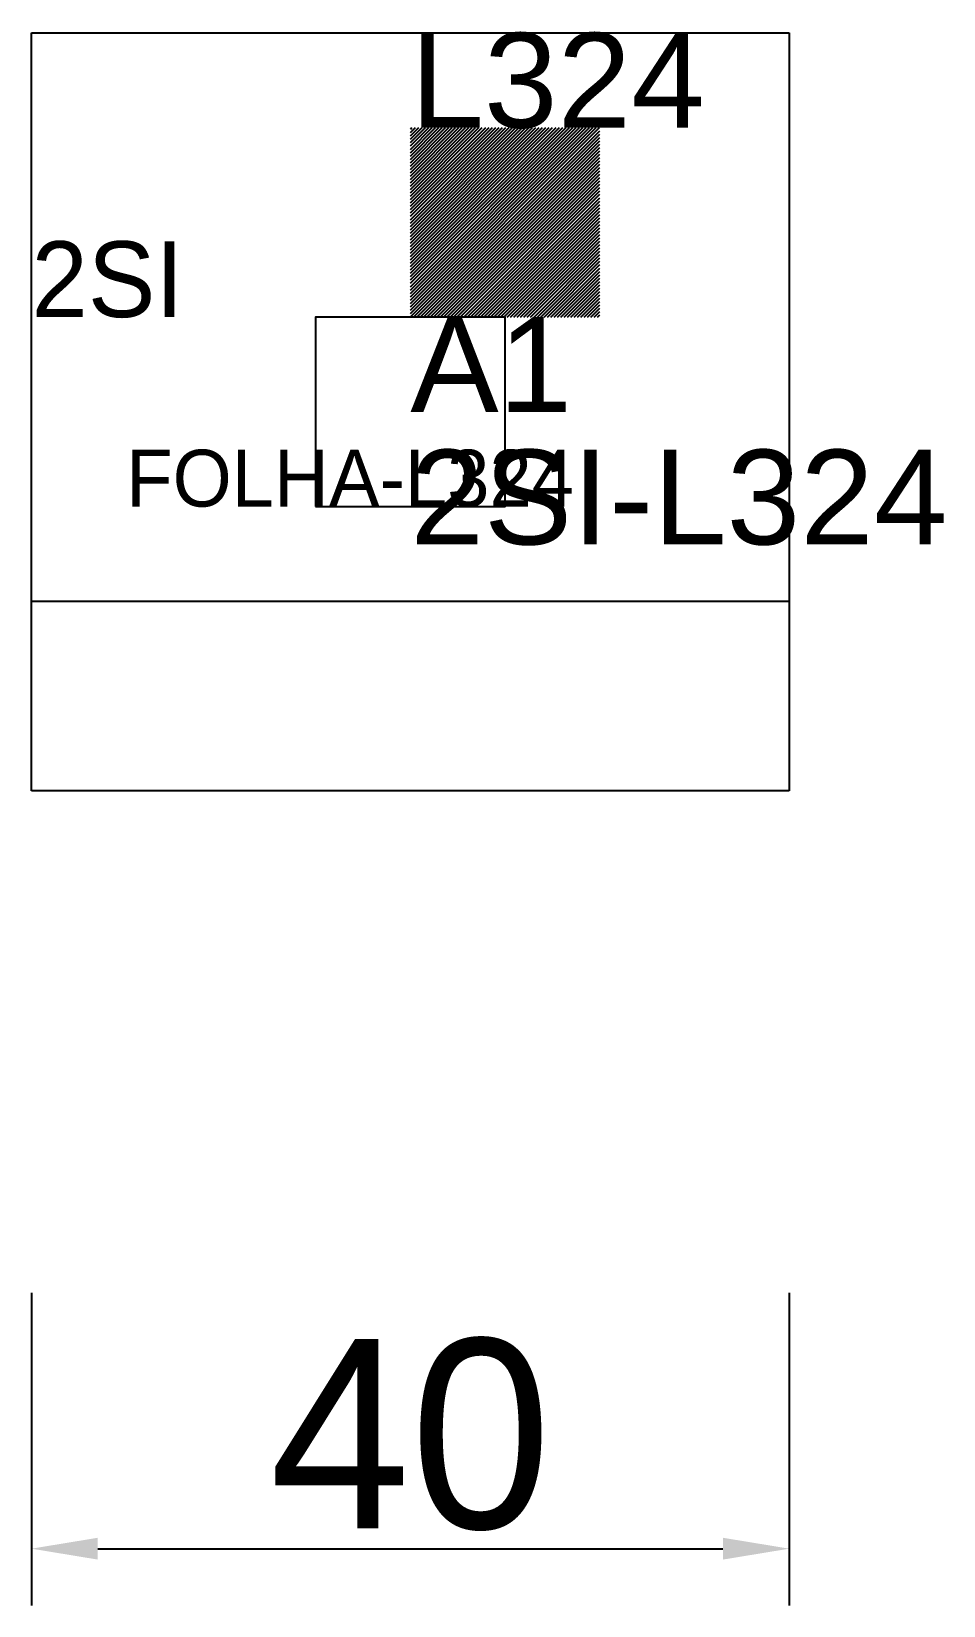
# Model space of a CAD drawing. Header units: metres. Extents: x 222.2 to 270.3, y 118.5 to 201.6.
import ezdxf

# ---------------------------------------------------------------- set-up
doc = ezdxf.new("R2010")
doc.units = ezdxf.units.M
for name, color, linetype in [('3', 3, 'CONTINUOUS'), ('AUX00', 7, 'CONTINUOUS'), ('COTA', 241, 'CONTINUOUS'), ('FOLHA', 255, 'CONTINUOUS'), ('Hachura', 251, 'CONTINUOUS'), ('NOMENCLATURA', 7, 'CONTINUOUS'), ('Nível', 160, 'CONTINUOUS'), ('Painéis', 200, 'CONTINUOUS'), ('Pilares', 5, 'CONTINUOUS'), ('REAPROVEITAMENTO', 251, 'CONTINUOUS'), ('SARR_2.2x7', 40, 'CONTINUOUS')]:
    doc.layers.add(name, color=color, linetype=linetype)
doc.styles.add('ARIAL', font='Arial.ttf')
doc.styles.add('STR_STANDARD', font='arial.ttf')
doc.dimstyles.new('EZ DXF', dxfattribs={"dimtxt": 10, "dimasz": 3.5, "dimexe": 3, "dimexo": 1.5, "dimgap": 1, "dimtad": 1, "dimdec": 1, "dimdsep": 46, "dimcen": 2.5, "dimazin": 3, "dimtfac": 1, "dimtmove": 0, "dimatfit": 3})

msp = doc.modelspace()

# ---------------------------------------------------------------- hatches: boundary and pattern name
at = {"layer": 'Hachura'}
h = msp.add_hatch(dxfattribs=at)
h.set_pattern_fill('ANSI31', scale=50)
h.paths.add_polyline_path([(222.2, 201.5), (262.2, 201.5), (262.2, 161.5), (222.2, 161.5)])
h = msp.add_hatch(dxfattribs=at)
h.set_pattern_fill('ANSI31', scale=50)
h.paths.add_polyline_path([(222.2, 201.5), (262.2, 201.5), (262.2, 161.5), (222.2, 161.5)])
at = {"layer": 'Reaproveitamento'}
h = msp.add_hatch(dxfattribs=at)
h.set_pattern_fill('SOLID')
h.paths.add_polyline_path([(242.2, 186.5), (252.2, 186.5), (252.2, 196.5), (242.2, 196.5)])
h = msp.add_hatch(dxfattribs=at)
h.set_pattern_fill('SOLID')
h.paths.add_polyline_path([(242.2, 186.5), (252.2, 186.5), (252.2, 196.5), (242.2, 196.5)])

# ---------------------------------------------------------------- linework, layer by layer
at = {"layer": 'Painéis', "color": 200}
for p, q in [((222.2, 201.5), (262.2, 201.5)), ((222.2, 161.5), (222.2, 201.5)), ((222.2, 201.5), (262.2, 201.5)), ((222.2, 161.5), (222.2, 201.5)), ((262.2, 201.5), (262.2, 161.5)), ((262.2, 201.5), (262.2, 161.5)), ((262.2, 161.5), (222.2, 161.5)), ((262.2, 161.5), (222.2, 161.5))]:
    msp.add_line(p, q, dxfattribs=at)
at = {"layer": 'Pilares'}
msp.add_lwpolyline([(237.2, 176.5), (247.2, 176.5), (247.2, 186.5), (237.2, 186.5)], close=True, dxfattribs=at)
msp.add_lwpolyline([(237.2, 176.5), (247.2, 176.5), (247.2, 186.5), (237.2, 186.5)], close=True, dxfattribs=at)
at = {"layer": 'SARR_2.2x7'}
msp.add_line((222.2, 171.5), (262.2, 171.5), dxfattribs=at)
msp.add_line((222.2, 171.5), (262.2, 171.5), dxfattribs=at)

# ---------------------------------------------------------------- texts
at = {"layer": '3', "style": 'STR_STANDARD'}
msp.add_text('A1', height=5, dxfattribs=at).set_placement((242.2, 181.5))
msp.add_text('A1', height=5, dxfattribs=at).set_placement((242.2, 181.5))
at = {"layer": 'AUX00', "style": 'STR_STANDARD'}
msp.add_text('2SI-L324', height=5, dxfattribs=at).set_placement((242.2, 174.5))
msp.add_text('2SI-L324', height=5, dxfattribs=at).set_placement((242.2, 174.5))
at = {"layer": 'FOLHA'}
msp.add_text('FOLHA-L324', height=3, dxfattribs=at).set_placement((227.2, 176.5))
msp.add_text('FOLHA-L324', height=3, dxfattribs=at).set_placement((227.2, 176.5))
at = {"layer": 'NOMENCLATURA', "insert": (242.2, 201.5), "char_height": 5, "attachment_point": 1, "style": 'ARIAL'}
msp.add_mtext('L324', dxfattribs=at)
msp.add_mtext('L324', dxfattribs=at)
at = {"layer": 'Nível'}
msp.add_text('2SI', height=4, dxfattribs=at).set_placement((222.2, 186.5))
msp.add_text('2SI', height=4, dxfattribs=at).set_placement((222.2, 186.5))

# ---------------------------------------------------------------- dimensions: what is measured, and where the dimension line sits
at = {"layer": 'COTA'}
msp.add_linear_dim(base=(222.2, 121.5), p1=(222.2, 136.5), p2=(262.2, 136.5), dimstyle='EZ DXF', dxfattribs=at).render()
msp.add_linear_dim(base=(222.2, 121.5), p1=(222.2, 136.5), p2=(262.2, 136.5), dimstyle='EZ DXF', dxfattribs=at).render()

doc.saveas('drawing.dxf')
